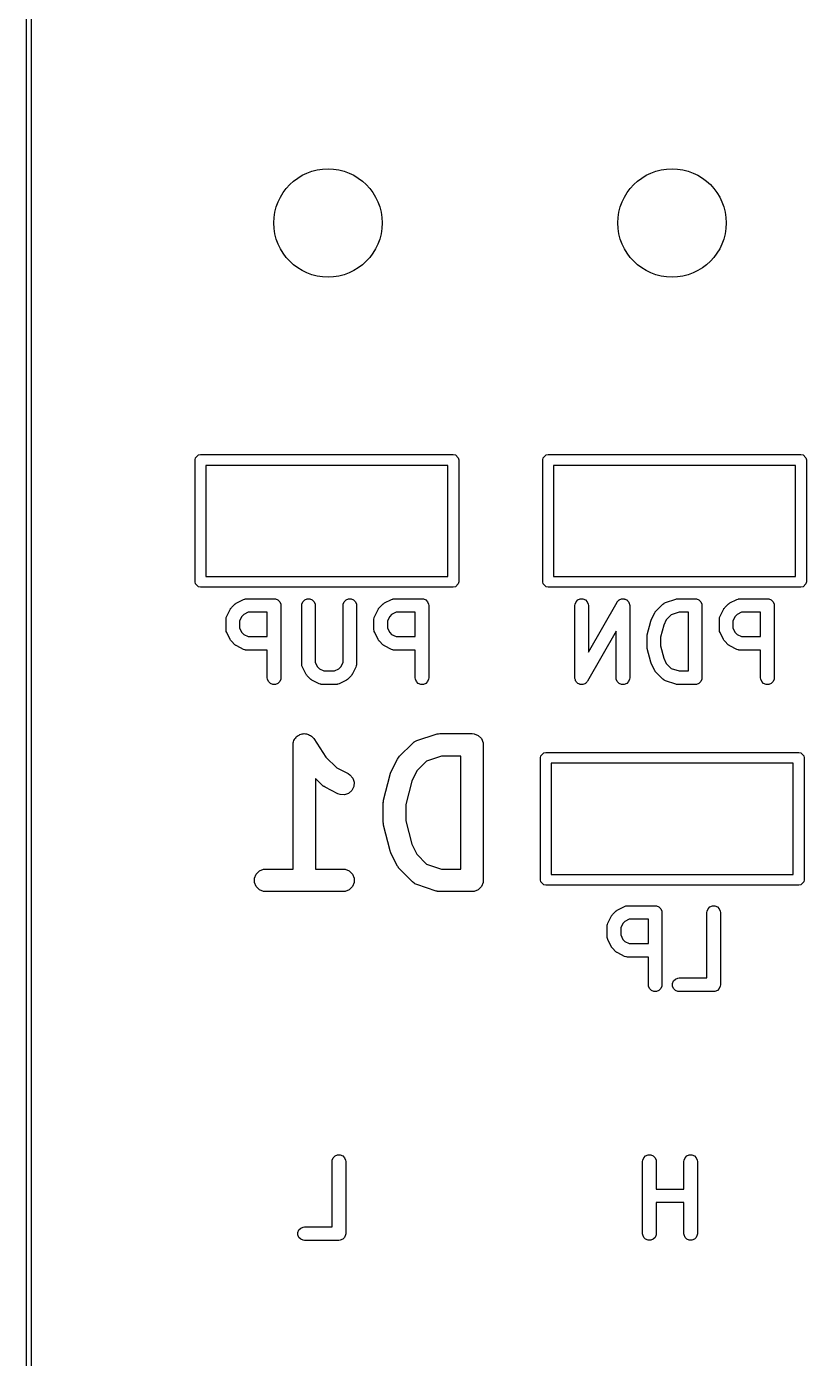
# Model space of a CAD drawing. Extents: x 89 to 178, y -115 to -57.
# Drawn here: x 88.97 to 97.61, y -100.28 to -85.53 of the extents above; entities that cross this region are included whole.
import ezdxf

# ---------------------------------------------------------------- set-up
doc = ezdxf.new("R2010")
doc.units = 0
doc.layers.add('BLACK', color=7, linetype='CONTINUOUS')

msp = doc.modelspace()

# ---------------------------------------------------------------- linework, layer by layer
at = {"layer": 'BLACK', "linetype": 'CONTINUOUS'}
for p, q in [((88.975, -106.5), (88.975, -65.5)), ((89.025, -65.524181), (89.025, -106.475818)), ((90.877039, -90.269567), (90.9, -90.265)), ((90.9, -90.265), (93.7, -90.265)), ((93.7, -90.265), (93.722961, -90.269567)), ((94.727039, -90.269567), (94.75, -90.265)), ((94.75, -90.265), (97.55, -90.265)), ((97.55, -90.265), (97.572961, -90.269567)), ((90.84, -90.325), (90.844567, -90.302039)), ((90.84, -91.675), (90.84, -90.325)), ((90.844567, -90.302039), (90.877039, -90.269567)), ((90.96, -90.385), (90.96, -91.615)), ((93.64, -90.385), (90.96, -90.385)), ((93.64, -91.615), (93.64, -90.385)), ((93.722961, -90.269567), (93.755433, -90.302039)), ((93.755433, -90.302039), (93.76, -90.325)), ((93.76, -90.325), (93.76, -91.675)), ((94.69, -90.325), (94.694567, -90.302039)), ((94.69, -91.675), (94.69, -90.325)), ((94.694567, -90.302039), (94.727039, -90.269567)), ((94.81, -90.385), (94.81, -91.615)), ((97.49, -90.385), (94.81, -90.385)), ((97.49, -91.615), (97.49, -90.385)), ((97.572961, -90.269567), (97.605433, -90.302039)), ((97.605433, -90.302039), (97.61, -90.325)), ((97.61, -90.325), (97.61, -91.675)), ((90.844567, -91.697961), (90.84, -91.675)), ((90.877039, -91.730433), (90.844567, -91.697961)), ((90.9, -91.735), (90.877039, -91.730433)), ((93.7, -91.735), (90.9, -91.735)), ((90.96, -91.615), (93.64, -91.615)), ((93.722961, -91.730433), (93.7, -91.735)), ((93.755433, -91.697961), (93.722961, -91.730433)), ((93.76, -91.675), (93.755433, -91.697961)), ((94.694567, -91.697961), (94.69, -91.675)), ((94.727039, -91.730433), (94.694567, -91.697961)), ((94.75, -91.735), (94.727039, -91.730433)), ((97.55, -91.735), (94.75, -91.735)), ((94.81, -91.615), (97.49, -91.615)), ((97.572961, -91.730433), (97.55, -91.735)), ((97.605433, -91.697961), (97.572961, -91.730433)), ((97.61, -91.675), (97.605433, -91.697961)), ((91.300982, -91.908308), (91.377172, -91.870213)), ((91.377172, -91.870213), (91.390904, -91.864958)), ((91.390904, -91.864958), (91.393591, -91.864767)), ((91.393591, -91.864767), (91.396081, -91.863736)), ((91.396081, -91.863736), (91.410713, -91.862295)), ((91.410713, -91.862295), (91.715475, -91.862295)), ((91.715475, -91.862295), (91.730107, -91.863736)), ((91.730107, -91.863736), (91.757143, -91.874935)), ((91.757143, -91.874935), (91.777835, -91.895627)), ((92.034067, -91.895627), (92.054759, -91.874935)), ((92.054759, -91.874935), (92.081795, -91.863736)), ((92.081795, -91.863736), (92.111059, -91.863736)), ((92.111059, -91.863736), (92.138095, -91.874935)), ((92.138095, -91.874935), (92.158787, -91.895627)), ((92.49121, -91.895627), (92.511902, -91.874935)), ((92.511902, -91.874935), (92.538938, -91.863736)), ((92.538938, -91.863736), (92.568202, -91.863736)), ((92.568202, -91.863736), (92.595238, -91.874935)), ((92.595238, -91.874935), (92.61593, -91.895627)), ((92.939077, -91.908308), (93.015267, -91.870213)), ((93.015267, -91.870213), (93.028999, -91.864958)), ((93.028999, -91.864958), (93.031686, -91.864767)), ((93.031686, -91.864767), (93.034176, -91.863736)), ((93.034176, -91.863736), (93.048808, -91.862295)), ((93.048808, -91.862295), (93.35357, -91.862295)), ((93.35357, -91.862295), (93.368202, -91.863736)), ((93.368202, -91.863736), (93.395238, -91.874935)), ((93.395238, -91.874935), (93.41593, -91.895627)), ((95.059067, -91.895627), (95.079759, -91.874935)), ((95.079759, -91.874935), (95.106795, -91.863736)), ((95.106795, -91.863736), (95.136059, -91.863736)), ((95.136059, -91.863736), (95.163095, -91.874935)), ((95.163095, -91.874935), (95.183787, -91.895627)), ((95.517609, -91.894227), (95.521962, -91.888095)), ((95.521962, -91.888095), (95.52985, -91.881986)), ((95.52985, -91.881986), (95.536902, -91.874935)), ((95.536902, -91.874935), (95.54132, -91.873104)), ((95.54132, -91.873104), (95.5451, -91.870178)), ((95.5451, -91.870178), (95.554721, -91.867553)), ((95.554721, -91.867553), (95.563938, -91.863736)), ((95.563938, -91.863736), (95.568719, -91.863736)), ((95.568719, -91.863736), (95.573331, -91.862478)), ((95.573331, -91.862478), (95.583228, -91.863736)), ((95.583228, -91.863736), (95.593202, -91.863736)), ((95.593202, -91.863736), (95.597617, -91.865565)), ((95.597617, -91.865565), (95.602361, -91.866168)), ((95.602361, -91.866168), (95.611025, -91.871118)), ((95.611025, -91.871118), (95.620238, -91.874935)), ((95.620238, -91.874935), (95.623616, -91.878313)), ((95.623616, -91.878313), (95.62777, -91.880687)), ((95.62777, -91.880687), (95.633879, -91.888576)), ((95.633879, -91.888576), (95.64093, -91.895627)), ((96.050091, -91.904239), (96.164377, -91.866144)), ((96.164377, -91.866144), (96.17163, -91.864494)), ((96.17163, -91.864494), (96.173462, -91.863736)), ((96.173462, -91.863736), (96.176116, -91.863474)), ((96.176116, -91.863474), (96.178714, -91.862884)), ((96.178714, -91.862884), (96.180688, -91.863024)), ((96.180688, -91.863024), (96.188094, -91.862295)), ((96.188094, -91.862295), (96.37857, -91.862295)), ((96.37857, -91.862295), (96.393202, -91.863736)), ((96.393202, -91.863736), (96.420238, -91.874935)), ((96.420238, -91.874935), (96.44093, -91.895627)), ((96.764077, -91.908308), (96.840267, -91.870213)), ((96.840267, -91.870213), (96.853999, -91.864958)), ((96.853999, -91.864958), (96.856686, -91.864767)), ((96.856686, -91.864767), (96.859176, -91.863736)), ((96.859176, -91.863736), (96.873808, -91.862295)), ((96.873808, -91.862295), (97.17857, -91.862295)), ((97.17857, -91.862295), (97.193202, -91.863736)), ((97.193202, -91.863736), (97.220238, -91.874935)), ((97.220238, -91.874935), (97.24093, -91.895627)), ((91.19125, -92.056135), (91.229346, -91.979944)), ((91.229346, -91.979944), (91.233309, -91.973647)), ((91.233309, -91.973647), (91.234068, -91.971817)), ((91.234068, -91.971817), (91.235759, -91.969755)), ((91.235759, -91.969755), (91.237179, -91.967501)), ((91.237179, -91.967501), (91.238674, -91.966204)), ((91.238674, -91.966204), (91.243395, -91.960452)), ((91.243395, -91.960452), (91.28149, -91.922357)), ((91.28149, -91.922357), (91.287239, -91.917638)), ((91.287239, -91.917638), (91.288539, -91.91614)), ((91.288539, -91.91614), (91.290798, -91.914718)), ((91.290798, -91.914718), (91.292855, -91.91303)), ((91.292855, -91.91303), (91.294682, -91.912272)), ((91.294682, -91.912272), (91.300982, -91.908308)), ((91.37895, -92.037029), (91.358067, -92.057911)), ((91.428418, -92.012295), (91.37895, -92.037029)), ((91.640475, -92.012295), (91.428418, -92.012295)), ((91.640475, -92.281342), (91.640475, -92.012295)), ((91.777835, -91.895627), (91.789034, -91.922663)), ((91.789034, -91.922663), (91.790475, -91.937295)), ((91.790475, -91.937295), (91.790475, -92.737295)), ((92.021427, -91.937295), (92.022868, -91.922663)), ((92.021427, -92.584914), (92.021427, -91.937295)), ((92.022868, -91.922663), (92.034067, -91.895627)), ((92.158787, -91.895627), (92.169986, -91.922663)), ((92.169986, -91.922663), (92.171427, -91.937295)), ((92.171427, -91.937295), (92.171427, -92.567208)), ((92.47857, -91.937295), (92.480011, -91.922663)), ((92.47857, -92.567209), (92.47857, -91.937295)), ((92.480011, -91.922663), (92.49121, -91.895627)), ((92.61593, -91.895627), (92.627129, -91.922663)), ((92.627129, -91.922663), (92.62857, -91.937295)), ((92.62857, -91.937295), (92.62857, -92.584914)), ((92.829345, -92.056135), (92.867441, -91.979944)), ((92.867441, -91.979944), (92.871404, -91.973647)), ((92.871404, -91.973647), (92.872163, -91.971817)), ((92.872163, -91.971817), (92.873854, -91.969755)), ((92.873854, -91.969755), (92.875274, -91.967501)), ((92.875274, -91.967501), (92.876769, -91.966204)), ((92.876769, -91.966204), (92.88149, -91.960452)), ((92.88149, -91.960452), (92.919585, -91.922357)), ((92.919585, -91.922357), (92.925334, -91.917638)), ((92.925334, -91.917638), (92.926634, -91.91614)), ((92.926634, -91.91614), (92.928893, -91.914718)), ((92.928893, -91.914718), (92.93095, -91.91303)), ((92.93095, -91.91303), (92.932777, -91.912272)), ((92.932777, -91.912272), (92.939077, -91.908308)), ((93.017045, -92.037029), (92.996162, -92.057911)), ((93.066513, -92.012295), (93.017045, -92.037029)), ((93.27857, -92.012295), (93.066513, -92.012295)), ((93.27857, -92.281342), (93.27857, -92.012295)), ((93.41593, -91.895627), (93.427129, -91.922663)), ((93.427129, -91.922663), (93.42857, -91.937295)), ((93.42857, -91.937295), (93.42857, -92.737295)), ((95.046427, -91.937295), (95.047868, -91.922663)), ((95.046427, -92.737295), (95.046427, -91.937295)), ((95.047868, -91.922663), (95.059067, -91.895627)), ((95.183787, -91.895627), (95.194986, -91.922663)), ((95.194986, -91.922663), (95.196427, -91.937295)), ((95.196427, -92.454878), (95.513452, -91.900085)), ((95.196427, -91.937295), (95.196427, -92.454878)), ((95.513452, -91.900085), (95.51564, -91.897001)), ((95.51564, -91.897001), (95.51621, -91.895627)), ((95.51621, -91.895627), (95.517609, -91.894227)), ((95.64093, -91.895627), (95.642759, -91.900043)), ((95.642759, -91.900043), (95.645687, -91.903824)), ((95.645687, -91.903824), (95.648311, -91.913447)), ((95.648311, -91.913447), (95.652129, -91.922663)), ((95.652129, -91.922663), (95.652865, -91.930145)), ((95.652865, -91.930145), (95.653387, -91.932056)), ((95.653387, -91.932056), (95.653199, -91.933531)), ((95.653199, -91.933531), (95.65357, -91.937295)), ((95.65357, -91.937295), (95.65357, -92.737295)), ((95.892441, -92.09423), (95.930536, -92.018039)), ((95.930536, -92.018039), (95.9345, -92.011739)), ((95.9345, -92.011739), (95.935258, -92.009912)), ((95.935258, -92.009912), (95.936946, -92.007855)), ((95.936946, -92.007855), (95.938368, -92.005596)), ((95.938368, -92.005596), (95.939866, -92.004296)), ((95.939866, -92.004296), (95.944585, -91.998547)), ((95.944585, -91.998547), (96.020775, -91.922357)), ((96.020775, -91.922357), (96.03214, -91.913029)), ((96.03214, -91.913029), (96.034632, -91.911996)), ((96.034632, -91.911996), (96.036666, -91.910233)), ((96.036666, -91.910233), (96.050091, -91.904239)), ((96.200264, -92.012295), (96.114321, -92.040942)), ((96.30357, -92.012295), (96.200264, -92.012295)), ((96.30357, -92.662295), (96.30357, -92.012295)), ((96.44093, -91.895627), (96.452129, -91.922663)), ((96.452129, -91.922663), (96.45357, -91.937295)), ((96.45357, -91.937295), (96.45357, -92.737295)), ((96.654345, -92.056135), (96.692441, -91.979944)), ((96.692441, -91.979944), (96.696404, -91.973647)), ((96.696404, -91.973647), (96.697163, -91.971817)), ((96.697163, -91.971817), (96.698854, -91.969755)), ((96.698854, -91.969755), (96.700274, -91.967501)), ((96.700274, -91.967501), (96.701769, -91.966204)), ((96.701769, -91.966204), (96.70649, -91.960452)), ((96.70649, -91.960452), (96.744585, -91.922357)), ((96.744585, -91.922357), (96.750334, -91.917638)), ((96.750334, -91.917638), (96.751634, -91.91614)), ((96.751634, -91.91614), (96.753893, -91.914718)), ((96.753893, -91.914718), (96.75595, -91.91303)), ((96.75595, -91.91303), (96.757777, -91.912272)), ((96.757777, -91.912272), (96.764077, -91.908308)), ((96.842045, -92.037029), (96.821162, -92.057911)), ((96.891513, -92.012295), (96.842045, -92.037029)), ((97.10357, -92.012295), (96.891513, -92.012295)), ((97.10357, -92.281342), (97.10357, -92.012295)), ((97.24093, -91.895627), (97.252129, -91.922663)), ((97.252129, -91.922663), (97.25357, -91.937295)), ((97.25357, -91.937295), (97.25357, -92.737295)), ((91.183332, -92.089676), (91.184773, -92.075044)), ((91.183332, -92.203961), (91.183332, -92.089676)), ((91.184773, -92.075044), (91.185803, -92.072555)), ((91.185803, -92.072555), (91.185995, -92.069866)), ((91.185995, -92.069866), (91.19125, -92.056135)), ((91.358067, -92.057911), (91.333332, -92.107381)), ((91.333332, -92.107381), (91.333332, -92.186255)), ((92.821427, -92.089676), (92.822868, -92.075044)), ((92.821427, -92.203961), (92.821427, -92.089676)), ((92.822868, -92.075044), (92.823898, -92.072555)), ((92.823898, -92.072555), (92.82409, -92.069866)), ((92.82409, -92.069866), (92.829345, -92.056135)), ((92.996162, -92.057911), (92.971427, -92.107381)), ((92.971427, -92.107381), (92.971427, -92.186255)), ((95.848666, -92.261961), (95.886762, -92.10958)), ((95.886762, -92.10958), (95.887147, -92.1085)), ((95.887147, -92.1085), (95.887186, -92.107962)), ((95.887186, -92.107962), (95.88951, -92.101886)), ((95.88951, -92.101886), (95.891709, -92.095735)), ((95.891709, -92.095735), (95.892031, -92.095299)), ((95.892031, -92.095299), (95.892441, -92.09423)), ((96.030287, -92.153946), (95.996427, -92.289387)), ((96.059257, -92.096006), (96.030287, -92.153946)), ((96.114321, -92.040942), (96.059257, -92.096006)), ((96.646427, -92.089676), (96.647868, -92.075044)), ((96.646427, -92.203961), (96.646427, -92.089676)), ((96.647868, -92.075044), (96.648898, -92.072555)), ((96.648898, -92.072555), (96.64909, -92.069866)), ((96.64909, -92.069866), (96.654345, -92.056135)), ((96.821162, -92.057911), (96.796427, -92.107381)), ((96.796427, -92.107381), (96.796427, -92.186255)), ((91.184773, -92.218593), (91.183332, -92.203961)), ((91.185803, -92.221081), (91.184773, -92.218593)), ((91.185995, -92.223771), (91.185803, -92.221081)), ((91.19125, -92.237502), (91.185995, -92.223771)), ((91.229346, -92.313693), (91.19125, -92.237502)), ((91.233309, -92.319989), (91.229346, -92.313693)), ((91.234068, -92.32182), (91.233309, -92.319989)), ((91.235759, -92.323881), (91.234068, -92.32182)), ((91.237179, -92.326136), (91.235759, -92.323881)), ((91.238674, -92.327432), (91.237179, -92.326136)), ((91.243395, -92.333185), (91.238674, -92.327432)), ((91.333332, -92.186255), (91.358067, -92.235725)), ((91.358067, -92.235725), (91.37895, -92.256608)), ((91.37895, -92.256608), (91.428418, -92.281342)), ((91.428418, -92.281342), (91.640475, -92.281342)), ((92.822868, -92.218593), (92.821427, -92.203961)), ((92.823898, -92.221081), (92.822868, -92.218593)), ((92.82409, -92.223771), (92.823898, -92.221081)), ((92.829345, -92.237502), (92.82409, -92.223771)), ((92.867441, -92.313693), (92.829345, -92.237502)), ((92.871404, -92.319989), (92.867441, -92.313693)), ((92.872163, -92.32182), (92.871404, -92.319989)), ((92.873854, -92.323881), (92.872163, -92.32182)), ((92.875274, -92.326136), (92.873854, -92.323881)), ((92.876769, -92.327432), (92.875274, -92.326136)), ((92.88149, -92.333185), (92.876769, -92.327432)), ((92.971427, -92.186255), (92.996162, -92.235725)), ((92.996162, -92.235725), (93.017045, -92.256608)), ((93.017045, -92.256608), (93.066513, -92.281342)), ((93.066513, -92.281342), (93.27857, -92.281342)), ((95.50357, -92.219711), (95.186545, -92.774505)), ((95.50357, -92.737295), (95.50357, -92.219711)), ((95.846427, -92.280152), (95.846678, -92.277598)), ((95.846427, -92.394438), (95.846427, -92.280152)), ((95.846516, -92.276506), (95.847325, -92.271031)), ((95.846678, -92.277598), (95.846516, -92.276506)), ((95.847325, -92.271031), (95.847868, -92.26552)), ((95.847868, -92.26552), (95.84829, -92.264499)), ((95.84829, -92.264499), (95.848666, -92.261961)), ((95.996427, -92.289387), (95.996427, -92.385202)), ((96.647868, -92.218593), (96.646427, -92.203961)), ((96.648898, -92.221081), (96.647868, -92.218593)), ((96.64909, -92.223771), (96.648898, -92.221081)), ((96.654345, -92.237502), (96.64909, -92.223771)), ((96.692441, -92.313693), (96.654345, -92.237502)), ((96.696404, -92.319989), (96.692441, -92.313693)), ((96.697163, -92.32182), (96.696404, -92.319989)), ((96.698854, -92.323881), (96.697163, -92.32182)), ((96.700274, -92.326136), (96.698854, -92.323881)), ((96.701769, -92.327432), (96.700274, -92.326136)), ((96.70649, -92.333185), (96.701769, -92.327432)), ((96.796427, -92.186255), (96.821162, -92.235725)), ((96.821162, -92.235725), (96.842045, -92.256608)), ((96.842045, -92.256608), (96.891513, -92.281342)), ((96.891513, -92.281342), (97.10357, -92.281342)), ((91.28149, -92.37128), (91.243395, -92.333185)), ((91.287239, -92.375998), (91.28149, -92.37128)), ((91.288539, -92.377497), (91.287239, -92.375998)), ((91.290798, -92.378918), (91.288539, -92.377497)), ((91.292855, -92.380607), (91.290798, -92.378918)), ((91.294682, -92.381364), (91.292855, -92.380607)), ((91.300982, -92.385329), (91.294682, -92.381364)), ((91.377172, -92.423424), (91.300982, -92.385329)), ((91.390904, -92.428679), (91.377172, -92.423424)), ((91.393591, -92.428869), (91.390904, -92.428679)), ((91.396081, -92.429901), (91.393591, -92.428869)), ((91.410713, -92.431342), (91.396081, -92.429901)), ((91.640475, -92.431342), (91.410713, -92.431342)), ((91.640475, -92.737295), (91.640475, -92.431342)), ((92.919585, -92.37128), (92.88149, -92.333185)), ((92.925334, -92.375998), (92.919585, -92.37128)), ((92.926634, -92.377497), (92.925334, -92.375998)), ((92.928893, -92.378918), (92.926634, -92.377497)), ((92.93095, -92.380607), (92.928893, -92.378918)), ((92.932777, -92.381364), (92.93095, -92.380607)), ((92.939077, -92.385329), (92.932777, -92.381364)), ((93.015267, -92.423424), (92.939077, -92.385329)), ((93.028999, -92.428679), (93.015267, -92.423424)), ((93.031686, -92.428869), (93.028999, -92.428679)), ((93.034176, -92.429901), (93.031686, -92.428869)), ((93.048808, -92.431342), (93.034176, -92.429901)), ((93.27857, -92.431342), (93.048808, -92.431342)), ((93.27857, -92.737295), (93.27857, -92.431342)), ((95.846678, -92.396991), (95.846427, -92.394438)), ((95.846516, -92.398084), (95.846678, -92.396991)), ((95.847325, -92.403558), (95.846516, -92.398084)), ((95.847868, -92.40907), (95.847325, -92.403558)), ((95.84829, -92.41009), (95.847868, -92.40907)), ((95.848666, -92.412629), (95.84829, -92.41009)), ((95.886762, -92.56501), (95.848666, -92.412629)), ((95.996427, -92.385202), (96.030287, -92.520642)), ((96.744585, -92.37128), (96.70649, -92.333185)), ((96.750334, -92.375998), (96.744585, -92.37128)), ((96.751634, -92.377497), (96.750334, -92.375998)), ((96.753893, -92.378918), (96.751634, -92.377497)), ((96.75595, -92.380607), (96.753893, -92.378918)), ((96.757777, -92.381364), (96.75595, -92.380607)), ((96.764077, -92.385329), (96.757777, -92.381364)), ((96.840267, -92.423424), (96.764077, -92.385329)), ((96.853999, -92.428679), (96.840267, -92.423424)), ((96.856686, -92.428869), (96.853999, -92.428679)), ((96.859176, -92.429901), (96.856686, -92.428869)), ((96.873808, -92.431342), (96.859176, -92.429901)), ((97.10357, -92.431342), (96.873808, -92.431342)), ((97.10357, -92.737295), (97.10357, -92.431342)), ((92.022868, -92.599546), (92.021427, -92.584914)), ((92.023898, -92.602034), (92.022868, -92.599546)), ((92.02409, -92.604724), (92.023898, -92.602034)), ((92.029345, -92.618456), (92.02409, -92.604724)), ((92.067441, -92.694645), (92.029345, -92.618456)), ((92.171427, -92.567208), (92.196161, -92.616676)), ((92.196161, -92.616676), (92.217045, -92.637561)), ((92.432952, -92.637561), (92.453835, -92.616677)), ((92.453835, -92.616677), (92.47857, -92.567209)), ((92.620652, -92.618455), (92.582557, -92.694645)), ((92.625907, -92.604723), (92.620652, -92.618455)), ((92.626097, -92.602035), (92.625907, -92.604723)), ((92.627129, -92.599546), (92.626097, -92.602035)), ((92.62857, -92.584914), (92.627129, -92.599546)), ((95.887147, -92.566089), (95.886762, -92.56501)), ((95.887186, -92.566628), (95.887147, -92.566089)), ((95.88951, -92.572703), (95.887186, -92.566628)), ((95.891709, -92.578855), (95.88951, -92.572703)), ((95.892031, -92.57929), (95.891709, -92.578855)), ((95.892441, -92.58036), (95.892031, -92.57929)), ((95.930536, -92.65655), (95.892441, -92.58036)), ((96.030287, -92.520642), (96.059257, -92.578582)), ((96.059257, -92.578582), (96.114322, -92.633648)), ((91.641916, -92.751927), (91.640475, -92.737295)), ((91.653115, -92.778963), (91.641916, -92.751927)), ((91.789034, -92.751927), (91.777835, -92.778963)), ((91.790475, -92.737295), (91.789034, -92.751927)), ((92.071403, -92.700939), (92.067441, -92.694645)), ((92.072162, -92.702771), (92.071403, -92.700939)), ((92.073855, -92.704834), (92.072162, -92.702771)), ((92.075274, -92.707088), (92.073855, -92.704834)), ((92.076768, -92.708384), (92.075274, -92.707088)), ((92.081489, -92.714136), (92.076768, -92.708384)), ((92.119584, -92.752232), (92.081489, -92.714136)), ((92.125335, -92.756952), (92.119584, -92.752232)), ((92.126634, -92.75845), (92.125335, -92.756952)), ((92.128889, -92.759869), (92.126634, -92.75845)), ((92.130949, -92.76156), (92.128889, -92.759869)), ((92.132779, -92.762318), (92.130949, -92.76156)), ((92.139077, -92.766282), (92.132779, -92.762318)), ((92.215267, -92.804377), (92.139077, -92.766282)), ((92.217045, -92.637561), (92.266513, -92.662295)), ((92.266513, -92.662295), (92.383484, -92.662295)), ((92.383484, -92.662295), (92.432952, -92.637561)), ((92.510921, -92.766282), (92.43473, -92.804377)), ((92.51722, -92.762317), (92.510921, -92.766282)), ((92.519048, -92.76156), (92.51722, -92.762317)), ((92.521104, -92.759872), (92.519048, -92.76156)), ((92.523364, -92.75845), (92.521104, -92.759872)), ((92.524664, -92.75695), (92.523364, -92.75845)), ((92.530414, -92.752232), (92.524664, -92.75695)), ((92.568509, -92.714136), (92.530414, -92.752232)), ((92.573226, -92.708387), (92.568509, -92.714136)), ((92.574725, -92.707088), (92.573226, -92.708387)), ((92.576146, -92.704829), (92.574725, -92.707088)), ((92.577836, -92.702771), (92.576146, -92.704829)), ((92.578593, -92.700941), (92.577836, -92.702771)), ((92.582557, -92.694645), (92.578593, -92.700941)), ((93.280011, -92.751927), (93.27857, -92.737295)), ((93.29121, -92.778963), (93.280011, -92.751927)), ((93.427129, -92.751927), (93.41593, -92.778963)), ((93.42857, -92.737295), (93.427129, -92.751927)), ((95.046797, -92.741058), (95.046427, -92.737295)), ((95.04661, -92.742534), (95.046797, -92.741058)), ((95.047131, -92.744444), (95.04661, -92.742534)), ((95.047868, -92.751927), (95.047131, -92.744444)), ((95.051685, -92.761142), (95.047868, -92.751927)), ((95.05431, -92.770766), (95.051685, -92.761142)), ((95.057237, -92.774546), (95.05431, -92.770766)), ((95.059067, -92.778963), (95.057237, -92.774546)), ((95.186545, -92.774505), (95.184356, -92.777588)), ((95.505011, -92.751927), (95.50357, -92.737295)), ((95.51621, -92.778963), (95.505011, -92.751927)), ((95.652129, -92.751927), (95.64093, -92.778963)), ((95.65357, -92.737295), (95.652129, -92.751927)), ((95.934499, -92.662846), (95.930536, -92.65655)), ((95.935257, -92.664676), (95.934499, -92.662846)), ((95.936946, -92.666734), (95.935257, -92.664676)), ((95.938368, -92.668993), (95.936946, -92.666734)), ((95.939866, -92.670292), (95.938368, -92.668993)), ((95.944585, -92.676042), (95.939866, -92.670292)), ((96.020775, -92.752233), (95.944585, -92.676042)), ((96.03214, -92.76156), (96.020775, -92.752233)), ((96.03463, -92.762591), (96.03214, -92.76156)), ((96.036666, -92.764357), (96.03463, -92.762591)), ((96.050091, -92.770351), (96.036666, -92.764357)), ((96.164377, -92.808446), (96.050091, -92.770351)), ((96.114322, -92.633648), (96.200264, -92.662295)), ((96.200264, -92.662295), (96.30357, -92.662295)), ((96.452129, -92.751927), (96.44093, -92.778963)), ((96.45357, -92.737295), (96.452129, -92.751927)), ((97.105011, -92.751927), (97.10357, -92.737295)), ((97.11621, -92.778963), (97.105011, -92.751927)), ((97.252129, -92.751927), (97.24093, -92.778963)), ((97.25357, -92.737295), (97.252129, -92.751927)), ((91.673807, -92.799655), (91.653115, -92.778963)), ((91.700843, -92.810854), (91.673807, -92.799655)), ((91.730107, -92.810854), (91.700843, -92.810854)), ((91.757143, -92.799655), (91.730107, -92.810854)), ((91.777835, -92.778963), (91.757143, -92.799655)), ((92.228999, -92.809632), (92.215267, -92.804377)), ((92.231686, -92.809822), (92.228999, -92.809632)), ((92.234176, -92.810854), (92.231686, -92.809822)), ((92.248808, -92.812295), (92.234176, -92.810854)), ((92.401189, -92.812295), (92.248808, -92.812295)), ((92.415821, -92.810854), (92.401189, -92.812295)), ((92.41831, -92.809822), (92.415821, -92.810854)), ((92.420998, -92.809632), (92.41831, -92.809822)), ((92.43473, -92.804377), (92.420998, -92.809632)), ((93.311902, -92.799655), (93.29121, -92.778963)), ((93.338938, -92.810854), (93.311902, -92.799655)), ((93.368202, -92.810854), (93.338938, -92.810854)), ((93.395238, -92.799655), (93.368202, -92.810854)), ((93.41593, -92.778963), (93.395238, -92.799655)), ((95.066117, -92.786013), (95.059067, -92.778963)), ((95.072227, -92.793903), (95.066117, -92.786013)), ((95.07638, -92.796276), (95.072227, -92.793903)), ((95.079759, -92.799655), (95.07638, -92.796276)), ((95.088971, -92.803471), (95.079759, -92.799655)), ((95.097636, -92.808422), (95.088971, -92.803471)), ((95.102379, -92.809024), (95.097636, -92.808422)), ((95.106795, -92.810854), (95.102379, -92.809024)), ((95.116769, -92.810854), (95.106795, -92.810854)), ((95.126666, -92.812112), (95.116769, -92.810854)), ((95.131278, -92.810854), (95.126666, -92.812112)), ((95.136059, -92.810854), (95.131278, -92.810854)), ((95.145274, -92.807036), (95.136059, -92.810854)), ((95.154898, -92.804412), (95.145274, -92.807036)), ((95.158678, -92.801484), (95.154898, -92.804412)), ((95.163095, -92.799655), (95.158678, -92.801484)), ((95.170145, -92.792604), (95.163095, -92.799655)), ((95.178035, -92.786495), (95.170145, -92.792604)), ((95.182387, -92.780362), (95.178035, -92.786495)), ((95.183787, -92.778963), (95.182387, -92.780362)), ((95.184356, -92.777588), (95.183787, -92.778963)), ((95.536902, -92.799655), (95.51621, -92.778963)), ((95.563938, -92.810854), (95.536902, -92.799655)), ((95.593202, -92.810854), (95.563938, -92.810854)), ((95.620238, -92.799655), (95.593202, -92.810854)), ((95.64093, -92.778963), (95.620238, -92.799655)), ((96.17163, -92.810095), (96.164377, -92.808446)), ((96.173462, -92.810854), (96.17163, -92.810095)), ((96.176116, -92.811115), (96.173462, -92.810854)), ((96.178714, -92.811706), (96.176116, -92.811115)), ((96.180688, -92.811565), (96.178714, -92.811706)), ((96.188094, -92.812295), (96.180688, -92.811565)), ((96.37857, -92.812295), (96.188094, -92.812295)), ((96.393202, -92.810854), (96.37857, -92.812295)), ((96.420238, -92.799655), (96.393202, -92.810854)), ((96.44093, -92.778963), (96.420238, -92.799655)), ((97.136902, -92.799655), (97.11621, -92.778963)), ((97.163938, -92.810854), (97.136902, -92.799655)), ((97.193202, -92.810854), (97.163938, -92.810854)), ((97.220238, -92.799655), (97.193202, -92.810854)), ((97.24093, -92.778963), (97.220238, -92.799655)), ((92.002284, -93.365393), (92.014299, -93.363015)), ((92.014299, -93.363015), (92.025613, -93.35833)), ((92.025613, -93.35833), (92.037987, -93.35833)), ((92.037987, -93.35833), (92.050129, -93.355928)), ((92.050129, -93.355928), (92.06214, -93.35833)), ((92.06214, -93.35833), (92.074385, -93.35833)), ((92.074385, -93.35833), (92.085817, -93.363065)), ((92.085817, -93.363065), (92.097956, -93.365493)), ((93.296184, -93.433772), (93.51047, -93.362343)), ((93.51047, -93.362343), (93.522563, -93.359593)), ((93.522563, -93.359593), (93.525613, -93.35833)), ((93.525613, -93.35833), (93.530034, -93.357894)), ((93.530034, -93.357894), (93.534364, -93.35691)), ((93.534364, -93.35691), (93.537655, -93.357143)), ((93.537655, -93.357143), (93.549999, -93.355928)), ((93.549999, -93.355928), (93.907142, -93.355928)), ((93.907142, -93.355928), (93.931528, -93.35833)), ((93.931528, -93.35833), (93.976588, -93.376994)), ((91.924999, -93.480798), (91.925024, -93.480671)), ((91.925007, -93.480841), (91.924999, -93.480798)), ((91.924999, -93.480928), (91.925007, -93.480841)), ((91.924999, -94.855928), (91.924999, -93.480928)), ((91.925024, -93.480671), (91.927401, -93.456542)), ((91.927401, -93.456542), (91.932136, -93.445109)), ((91.932136, -93.445109), (91.934564, -93.432971)), ((91.934564, -93.432971), (91.941379, -93.422795)), ((91.941379, -93.422795), (91.946065, -93.411482)), ((91.946065, -93.411482), (91.954817, -93.402729)), ((91.954817, -93.402729), (91.961704, -93.392447)), ((91.961704, -93.392447), (91.971892, -93.385654)), ((91.971892, -93.385654), (91.980553, -93.376994)), ((91.980553, -93.376994), (91.991986, -93.372258)), ((91.991986, -93.372258), (92.002284, -93.365393)), ((92.097956, -93.365493), (92.108131, -93.372308)), ((92.108131, -93.372308), (92.119445, -93.376994)), ((92.119445, -93.376994), (92.128197, -93.385746)), ((92.128197, -93.385746), (92.13848, -93.392633)), ((92.13848, -93.392633), (92.153837, -93.411386)), ((92.153837, -93.411386), (92.153933, -93.411482)), ((92.153933, -93.411482), (92.15395, -93.411524)), ((92.15395, -93.411524), (92.154005, -93.411591)), ((92.154005, -93.411591), (92.289998, -93.61558)), ((93.104468, -93.606826), (93.247324, -93.463969)), ((93.247324, -93.463969), (93.266266, -93.448424)), ((93.266266, -93.448424), (93.270415, -93.446705)), ((93.270415, -93.446705), (93.273809, -93.443762)), ((93.273809, -93.443762), (93.296184, -93.433772)), ((93.976588, -93.376994), (94.011076, -93.411482)), ((94.011076, -93.411482), (94.02974, -93.456542)), ((94.02974, -93.456542), (94.032142, -93.480928)), ((94.032142, -93.480928), (94.032142, -94.980928)), ((92.289998, -93.61558), (92.409758, -93.73534)), ((93.009624, -93.782169), (93.081053, -93.639312)), ((93.081053, -93.639312), (93.08766, -93.628815)), ((93.08766, -93.628815), (93.088923, -93.625768)), ((93.088923, -93.625768), (93.091739, -93.622336)), ((93.091739, -93.622336), (93.094107, -93.618575)), ((93.094107, -93.618575), (93.096601, -93.616411)), ((93.096601, -93.616411), (93.104468, -93.606826)), ((93.570282, -93.605928), (93.403236, -93.66161)), ((93.782142, -93.605928), (93.570282, -93.605928)), ((93.782142, -94.855928), (93.782142, -93.605928)), ((94.665, -93.625), (94.669567, -93.602039)), ((94.665, -94.975), (94.665, -93.625)), ((94.669567, -93.602039), (94.702039, -93.569567)), ((94.702039, -93.569567), (94.725, -93.565)), ((94.725, -93.565), (97.525, -93.565)), ((97.525, -93.565), (97.547961, -93.569567)), ((97.547961, -93.569567), (97.580433, -93.602039)), ((97.580433, -93.602039), (97.585, -93.625)), ((97.585, -93.625), (97.585, -94.975)), ((92.409758, -93.73534), (92.534472, -93.797697)), ((92.534472, -93.797697), (92.555209, -93.810751)), ((92.928731, -94.093468), (93.000159, -93.807754)), ((93.000159, -93.807754), (93.000802, -93.805954)), ((93.000802, -93.805954), (93.000866, -93.805055)), ((93.000866, -93.805055), (93.004748, -93.794908)), ((93.004748, -93.794908), (93.008404, -93.784679)), ((93.008404, -93.784679), (93.00894, -93.783954)), ((93.00894, -93.783954), (93.009624, -93.782169)), ((93.295587, -93.769258), (93.239367, -93.881698)), ((93.403236, -93.66161), (93.295587, -93.769258)), ((94.785, -93.685), (94.785, -94.915)), ((97.465, -93.685), (94.785, -93.685)), ((97.465, -94.915), (97.465, -93.685)), ((92.247324, -93.926459), (92.174999, -93.854133)), ((92.174999, -93.854133), (92.174999, -94.855928)), ((92.256912, -93.934328), (92.247324, -93.926459)), ((92.259074, -93.93682), (92.256912, -93.934328)), ((92.262831, -93.939185), (92.259074, -93.93682)), ((92.266266, -93.942004), (92.262831, -93.939185)), ((92.269316, -93.943267), (92.266266, -93.942004)), ((92.279811, -93.949874), (92.269316, -93.943267)), ((92.422668, -94.021303), (92.279811, -93.949874)), ((92.555209, -93.810751), (92.587165, -93.847596)), ((92.59913, -93.942516), (92.577319, -93.986139)), ((92.587165, -93.847596), (92.602588, -93.893867)), ((92.602588, -93.893867), (92.59913, -93.942516)), ((93.239367, -93.881698), (93.174999, -94.139173)), ((92.445553, -94.030061), (92.422668, -94.021303)), ((92.494203, -94.033519), (92.445553, -94.030061)), ((92.540474, -94.018095), (92.494203, -94.033519)), ((92.577319, -93.986139), (92.540474, -94.018095)), ((92.926496, -94.10858), (92.927401, -94.099399)), ((92.927401, -94.099399), (92.928105, -94.097697)), ((92.928105, -94.097697), (92.928731, -94.093468)), ((92.924999, -94.123785), (92.925418, -94.11953)), ((92.924999, -94.338071), (92.924999, -94.123785)), ((92.925147, -94.117709), (92.926496, -94.10858)), ((92.925418, -94.11953), (92.925147, -94.117709)), ((93.174999, -94.139173), (93.174999, -94.322682)), ((92.925418, -94.342325), (92.924999, -94.338071)), ((92.925147, -94.344147), (92.925418, -94.342325)), ((92.926496, -94.353275), (92.925147, -94.344147)), ((92.927401, -94.362457), (92.926496, -94.353275)), ((92.928105, -94.364158), (92.927401, -94.362457)), ((92.928731, -94.368388), (92.928105, -94.364158)), ((93.000159, -94.654102), (92.928731, -94.368388)), ((93.174999, -94.322682), (93.239367, -94.580157)), ((93.000802, -94.655901), (93.000159, -94.654102)), ((93.000866, -94.656801), (93.000802, -94.655901)), ((93.004748, -94.666947), (93.000866, -94.656801)), ((93.008404, -94.677177), (93.004748, -94.666947)), ((93.00894, -94.677901), (93.008404, -94.677177)), ((93.009624, -94.679687), (93.00894, -94.677901)), ((93.081053, -94.822544), (93.009624, -94.679687)), ((93.239367, -94.580157), (93.295586, -94.692596)), ((93.295586, -94.692596), (93.403235, -94.800245)), ((93.087658, -94.833036), (93.081053, -94.822544)), ((93.088922, -94.836088), (93.087658, -94.833036)), ((93.091742, -94.839524), (93.088922, -94.836088)), ((93.094107, -94.843281), (93.091742, -94.839524)), ((93.403235, -94.800245), (93.570285, -94.855928)), ((91.498829, -94.956542), (91.517493, -94.911482)), ((91.498829, -95.005314), (91.498829, -94.956542)), ((91.517493, -94.911482), (91.551981, -94.876994)), ((91.551981, -94.876994), (91.597041, -94.85833)), ((91.597041, -94.85833), (91.621427, -94.855928)), ((91.621427, -94.855928), (91.924999, -94.855928)), ((92.174999, -94.855928), (92.47857, -94.855928)), ((92.47857, -94.855928), (92.502956, -94.85833)), ((92.502956, -94.85833), (92.548016, -94.876994)), ((92.548016, -94.876994), (92.582504, -94.911482)), ((92.582504, -94.911482), (92.601168, -94.956542)), ((92.601168, -94.956542), (92.601168, -95.005314)), ((93.096598, -94.845441), (93.094107, -94.843281)), ((93.104467, -94.85503), (93.096598, -94.845441)), ((93.247324, -94.997888), (93.104467, -94.85503)), ((93.570285, -94.855928), (93.782142, -94.855928)), ((94.032142, -94.980928), (94.02974, -95.005314)), ((94.669567, -94.997961), (94.665, -94.975)), ((94.785, -94.915), (97.465, -94.915)), ((97.585, -94.975), (97.580433, -94.997961)), ((91.517493, -95.050374), (91.498829, -95.005314)), ((91.551981, -95.084862), (91.517493, -95.050374)), ((91.597041, -95.103526), (91.551981, -95.084862)), ((91.621427, -95.105928), (91.597041, -95.103526)), ((92.47857, -95.105928), (91.621427, -95.105928)), ((92.502956, -95.103526), (92.47857, -95.105928)), ((92.548016, -95.084862), (92.502956, -95.103526)), ((92.582504, -95.050374), (92.548016, -95.084862)), ((92.601168, -95.005314), (92.582504, -95.050374)), ((93.266266, -95.013433), (93.247324, -94.997888)), ((93.270417, -95.015152), (93.266266, -95.013433)), ((93.27381, -95.018095), (93.270417, -95.015152)), ((93.296185, -95.028086), (93.27381, -95.018095)), ((93.510471, -95.099514), (93.296185, -95.028086)), ((93.522564, -95.102263), (93.510471, -95.099514)), ((93.525613, -95.103526), (93.522564, -95.102263)), ((93.530034, -95.103961), (93.525613, -95.103526)), ((93.534365, -95.104946), (93.530034, -95.103961)), ((93.537655, -95.104712), (93.534365, -95.104946)), ((93.549999, -95.105928), (93.537655, -95.104712)), ((93.907142, -95.105928), (93.549999, -95.105928)), ((93.931528, -95.103526), (93.907142, -95.105928)), ((93.976588, -95.084862), (93.931528, -95.103526)), ((94.011076, -95.050374), (93.976588, -95.084862)), ((94.02974, -95.005314), (94.011076, -95.050374)), ((94.702039, -95.030433), (94.669567, -94.997961)), ((94.725, -95.035), (94.702039, -95.030433)), ((97.525, -95.035), (94.725, -95.035)), ((97.547961, -95.030433), (97.525, -95.035)), ((97.580433, -94.997961), (97.547961, -95.030433)), ((95.52122, -95.308308), (95.59741, -95.270213)), ((95.59741, -95.270213), (95.611142, -95.264958)), ((95.611142, -95.264958), (95.613829, -95.264767)), ((95.613829, -95.264767), (95.616319, -95.263736)), ((95.616319, -95.263736), (95.630951, -95.262295)), ((95.630951, -95.262295), (95.935713, -95.262295)), ((95.935713, -95.262295), (95.950345, -95.263736)), ((95.950345, -95.263736), (95.977381, -95.274935)), ((95.977381, -95.274935), (95.998073, -95.295627)), ((96.520972, -95.295627), (96.541664, -95.274935)), ((96.541664, -95.274935), (96.5687, -95.263736)), ((96.5687, -95.263736), (96.597964, -95.263736)), ((96.597964, -95.263736), (96.625, -95.274935)), ((96.625, -95.274935), (96.645692, -95.295627)), ((95.411488, -95.456135), (95.449584, -95.379944)), ((95.449584, -95.379944), (95.453547, -95.373647)), ((95.453547, -95.373647), (95.454306, -95.371817)), ((95.454306, -95.371817), (95.455997, -95.369755)), ((95.455997, -95.369755), (95.457417, -95.367501)), ((95.457417, -95.367501), (95.458912, -95.366204)), ((95.458912, -95.366204), (95.463633, -95.360452)), ((95.463633, -95.360452), (95.501728, -95.322357)), ((95.501728, -95.322357), (95.507477, -95.317638)), ((95.507477, -95.317638), (95.508777, -95.31614)), ((95.508777, -95.31614), (95.511036, -95.314718)), ((95.511036, -95.314718), (95.513093, -95.31303)), ((95.513093, -95.31303), (95.51492, -95.312272)), ((95.51492, -95.312272), (95.52122, -95.308308)), ((95.648656, -95.412295), (95.599188, -95.437029)), ((95.860713, -95.412295), (95.648656, -95.412295)), ((95.860713, -95.681342), (95.860713, -95.412295)), ((95.998073, -95.295627), (96.009272, -95.322663)), ((96.009272, -95.322663), (96.010713, -95.337295)), ((96.010713, -95.337295), (96.010713, -96.137295)), ((96.508332, -95.337295), (96.509773, -95.322663)), ((96.508332, -96.062295), (96.508332, -95.337295)), ((96.509773, -95.322663), (96.520972, -95.295627)), ((96.645692, -95.295627), (96.656891, -95.322663)), ((96.656891, -95.322663), (96.658332, -95.337295)), ((96.658332, -95.337295), (96.658332, -96.137295)), ((95.40357, -95.489676), (95.405011, -95.475044)), ((95.40357, -95.603961), (95.40357, -95.489676)), ((95.405011, -95.475044), (95.406041, -95.472555)), ((95.406041, -95.472555), (95.406233, -95.469866)), ((95.406233, -95.469866), (95.411488, -95.456135)), ((95.578305, -95.457911), (95.55357, -95.507381)), ((95.55357, -95.507381), (95.55357, -95.586255)), ((95.599188, -95.437029), (95.578305, -95.457911)), ((95.405011, -95.618593), (95.40357, -95.603961)), ((95.406041, -95.621081), (95.405011, -95.618593)), ((95.406233, -95.623771), (95.406041, -95.621081)), ((95.411488, -95.637502), (95.406233, -95.623771)), ((95.449584, -95.713693), (95.411488, -95.637502)), ((95.453547, -95.719989), (95.449584, -95.713693)), ((95.454306, -95.72182), (95.453547, -95.719989)), ((95.455997, -95.723881), (95.454306, -95.72182)), ((95.457417, -95.726136), (95.455997, -95.723881)), ((95.55357, -95.586255), (95.578305, -95.635725)), ((95.578305, -95.635725), (95.599188, -95.656608)), ((95.599188, -95.656608), (95.648656, -95.681342)), ((95.648656, -95.681342), (95.860713, -95.681342)), ((95.458912, -95.727432), (95.457417, -95.726136)), ((95.463633, -95.733185), (95.458912, -95.727432)), ((95.501728, -95.77128), (95.463633, -95.733185)), ((95.507477, -95.775998), (95.501728, -95.77128)), ((95.508777, -95.777497), (95.507477, -95.775998)), ((95.511036, -95.778918), (95.508777, -95.777497)), ((95.513093, -95.780607), (95.511036, -95.778918)), ((95.51492, -95.781364), (95.513093, -95.780607)), ((95.52122, -95.785329), (95.51492, -95.781364)), ((95.59741, -95.823424), (95.52122, -95.785329)), ((95.611142, -95.828679), (95.59741, -95.823424)), ((95.613829, -95.828869), (95.611142, -95.828679)), ((95.616319, -95.829901), (95.613829, -95.828869)), ((95.630951, -95.831342), (95.616319, -95.829901)), ((95.860713, -95.831342), (95.630951, -95.831342)), ((95.860713, -96.137295), (95.860713, -95.831342)), ((95.862154, -96.151927), (95.860713, -96.137295)), ((95.873353, -96.178963), (95.862154, -96.151927)), ((96.009272, -96.151927), (95.998073, -96.178963)), ((96.010713, -96.137295), (96.009272, -96.151927)), ((96.128821, -96.122663), (96.14002, -96.095627)), ((96.128821, -96.151927), (96.128821, -96.122663)), ((96.14002, -96.178963), (96.128821, -96.151927)), ((96.14002, -96.095627), (96.160712, -96.074935)), ((96.160712, -96.074935), (96.187748, -96.063736)), ((96.187748, -96.063736), (96.20238, -96.062295)), ((96.20238, -96.062295), (96.508332, -96.062295)), ((96.656891, -96.151927), (96.645692, -96.178963)), ((96.658332, -96.137295), (96.656891, -96.151927)), ((95.894045, -96.199655), (95.873353, -96.178963)), ((95.921081, -96.210854), (95.894045, -96.199655)), ((95.950345, -96.210854), (95.921081, -96.210854)), ((95.977381, -96.199655), (95.950345, -96.210854)), ((95.998073, -96.178963), (95.977381, -96.199655)), ((96.160712, -96.199655), (96.14002, -96.178963)), ((96.187748, -96.210854), (96.160712, -96.199655)), ((96.20238, -96.212295), (96.187748, -96.210854)), ((96.583332, -96.212295), (96.20238, -96.212295)), ((96.597964, -96.210854), (96.583332, -96.212295)), ((96.625, -96.199655), (96.597964, -96.210854)), ((96.645692, -96.178963), (96.625, -96.199655)), ((92.358332, -98.094295), (92.359773, -98.079663)), ((92.359773, -98.079663), (92.370972, -98.052627)), ((92.370972, -98.052627), (92.391664, -98.031935)), ((92.391664, -98.031935), (92.4187, -98.020736)), ((92.4187, -98.020736), (92.447964, -98.020736)), ((92.447964, -98.020736), (92.475, -98.031935)), ((92.475, -98.031935), (92.495692, -98.052627)), ((92.495692, -98.052627), (92.506891, -98.079663)), ((92.506891, -98.079663), (92.508332, -98.094295)), ((95.796427, -98.094295), (95.797868, -98.079663)), ((95.797868, -98.079663), (95.809067, -98.052627)), ((95.809067, -98.052627), (95.829759, -98.031935)), ((95.829759, -98.031935), (95.856795, -98.020736)), ((95.856795, -98.020736), (95.886059, -98.020736)), ((95.886059, -98.020736), (95.913095, -98.031935)), ((95.913095, -98.031935), (95.933787, -98.052627)), ((95.933787, -98.052627), (95.944986, -98.079663)), ((95.944986, -98.079663), (95.946427, -98.094295)), ((96.25357, -98.094295), (96.255011, -98.079663)), ((96.255011, -98.079663), (96.26621, -98.052627)), ((96.26621, -98.052627), (96.286902, -98.031935)), ((96.286902, -98.031935), (96.313938, -98.020736)), ((96.313938, -98.020736), (96.343202, -98.020736)), ((96.343202, -98.020736), (96.370238, -98.031935)), ((96.370238, -98.031935), (96.39093, -98.052627)), ((96.39093, -98.052627), (96.402129, -98.079663)), ((96.402129, -98.079663), (96.40357, -98.094295)), ((92.358332, -98.819295), (92.358332, -98.094295)), ((92.508332, -98.094295), (92.508332, -98.894295)), ((95.796427, -98.894295), (95.796427, -98.094295)), ((95.946427, -98.094295), (95.946427, -98.400247)), ((96.25357, -98.400247), (96.25357, -98.094295)), ((96.40357, -98.094295), (96.40357, -98.894295)), ((95.946427, -98.400247), (96.25357, -98.400247)), ((96.25357, -98.550247), (95.946427, -98.550247)), ((95.946427, -98.550247), (95.946427, -98.894295)), ((96.25357, -98.894295), (96.25357, -98.550247)), ((92.010712, -98.831935), (92.037748, -98.820736)), ((92.037748, -98.820736), (92.05238, -98.819295)), ((92.05238, -98.819295), (92.358332, -98.819295)), ((91.978821, -98.879663), (91.99002, -98.852627)), ((91.978821, -98.908927), (91.978821, -98.879663)), ((91.99002, -98.935963), (91.978821, -98.908927)), ((91.99002, -98.852627), (92.010712, -98.831935)), ((92.010712, -98.956655), (91.99002, -98.935963)), ((92.037748, -98.967854), (92.010712, -98.956655)), ((92.05238, -98.969295), (92.037748, -98.967854)), ((92.433332, -98.969295), (92.05238, -98.969295)), ((92.447964, -98.967854), (92.433332, -98.969295)), ((92.475, -98.956655), (92.447964, -98.967854)), ((92.495692, -98.935963), (92.475, -98.956655)), ((92.506891, -98.908927), (92.495692, -98.935963)), ((92.508332, -98.894295), (92.506891, -98.908927)), ((95.797868, -98.908927), (95.796427, -98.894295)), ((95.809067, -98.935963), (95.797868, -98.908927)), ((95.829759, -98.956655), (95.809067, -98.935963)), ((95.856795, -98.967854), (95.829759, -98.956655)), ((95.886059, -98.967854), (95.856795, -98.967854)), ((95.913095, -98.956655), (95.886059, -98.967854)), ((95.933787, -98.935963), (95.913095, -98.956655)), ((95.944986, -98.908927), (95.933787, -98.935963)), ((95.946427, -98.894295), (95.944986, -98.908927)), ((96.255011, -98.908927), (96.25357, -98.894295)), ((96.26621, -98.935963), (96.255011, -98.908927)), ((96.286902, -98.956655), (96.26621, -98.935963)), ((96.313938, -98.967854), (96.286902, -98.956655)), ((96.343202, -98.967854), (96.313938, -98.967854)), ((96.370238, -98.956655), (96.343202, -98.967854)), ((96.39093, -98.935963), (96.370238, -98.956655)), ((96.402129, -98.908927), (96.39093, -98.935963)), ((96.40357, -98.894295), (96.402129, -98.908927))]:
    msp.add_line(p, q, dxfattribs=at)
at = {"layer": 'BLACK'}
for centre in [(92.3125, -87.7), (92.3125, -87.7), (92.3125, -87.7), (96.1225, -87.7), (96.1225, -87.7), (96.1225, -87.7)]:
    msp.add_circle(centre, 0.6, dxfattribs=at)

doc.saveas('drawing.dxf')
